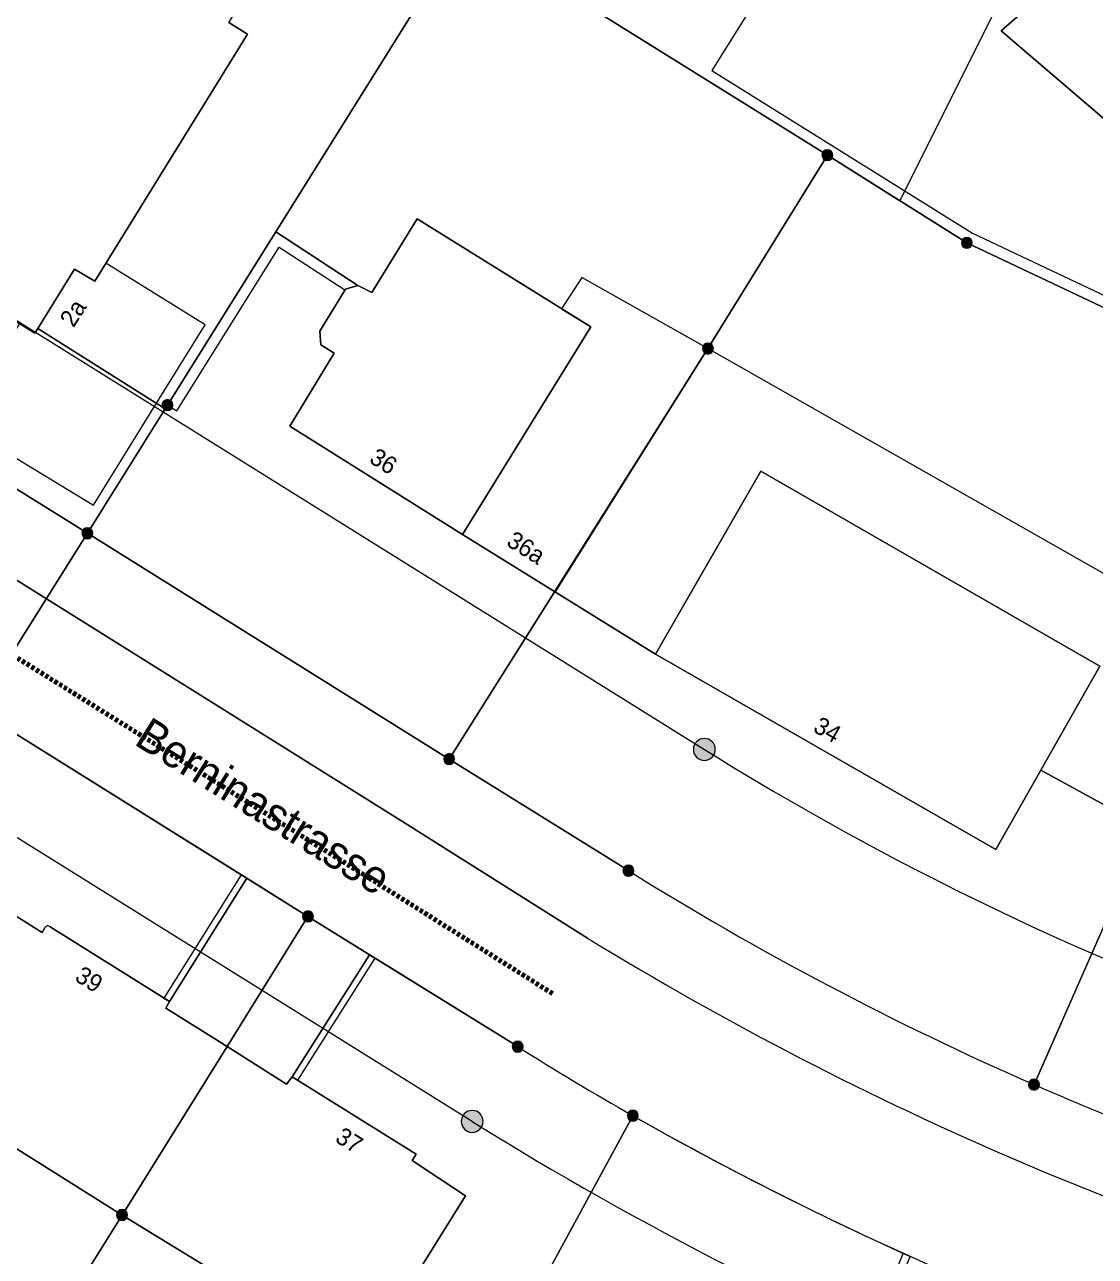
# Model space of a CAD drawing. Header units: metres. Extents: x 2683404 to 2684427, y 1250406 to 1251451.
# Drawn here: x 2683764.3 to 2683813.1, y 1250828.2 to 1250884.4 of the extents above; entities that cross this region are included whole.
import ezdxf

# ---------------------------------------------------------------- set-up
doc = ezdxf.new("R2010")
doc.units = ezdxf.units.M
doc.linetypes.add('AUSGEZOGEN', pattern=[0])
doc.linetypes.add('STRICHLINIE2_S3', pattern=[0.25, 0.15, -0.1])
for name, color, linetype, lineweight in [('0__DEFAULT_1', 8, 'AUSGEZOGEN', 18), ('100__DAV-MARKIERUNG', 5, 'AUSGEZOGEN', 13), ('16__01229', 8, 'AUSGEZOGEN', 18), ('17__01973', 8, 'AUSGEZOGEN', 13), ('24__01225', 8, 'AUSGEZOGEN', 13), ('25__01221', 8, 'AUSGEZOGEN', 13), ('29__01211', 8, 'AUSGEZOGEN', 13), ('30__01234', 8, 'AUSGEZOGEN', 13), ('35__01219', 8, 'AUSGEZOGEN', 13), ('40__01653', 8, 'AUSGEZOGEN', 13), ('41__01657', 8, 'AUSGEZOGEN', 13), ('48__01611', 8, 'AUSGEZOGEN', 13), ('55__01313', 8, 'AUSGEZOGEN', 13), ('56__01321', 8, 'AUSGEZOGEN', 13), ('84__01940', 8, 'AUSGEZOGEN', 13), ('STANDARD', 7, 'AUSGEZOGEN', 13)]:
    doc.layers.add(name, color=color, linetype=linetype, lineweight=lineweight)
doc.styles.add('ARIAL', font='arial.ttf')

# ---------------------------------------------------------------- blocks, each defined once
blk = doc.blocks.new('COMPLEXOBJECT_3')
at = {"layer": '17__01973', "color": 8, "linetype": 'AUSGEZOGEN', "lineweight": 18, "transparency": 33554687}
blk.add_line((-2482.406, -387.156), (-2521.133, -363.007), dxfattribs=at)
blk.add_arc((-2399.387, -254.007), 156.91, 238.05631, 257.83552, dxfattribs=at)
blk = doc.blocks.new('COMPLEXOBJECT_4')
at = {"layer": '17__01973', "color": 8, "linetype": 'AUSGEZOGEN', "lineweight": 18, "transparency": 33554687}
for p in [(-2510.532, -346.036), (-2471.814, -370.185)]:
    blk.add_line(p, (-2471.814, -370.185), dxfattribs=at)
blk.add_arc((-2399.374, -254.009), 136.91, 238.05491, 257.83321, dxfattribs=at)
blk = doc.blocks.new('COMPLEXOBJECT_46')
at = {"layer": '25__01221', "color": 8, "linetype": 'AUSGEZOGEN', "lineweight": 18, "transparency": 33554687}
for p, q in [((-2475.275, -375.716), (-2475.275, -375.716)), ((-2456.777, -385.475), (-2456.777, -385.475))]:
    blk.add_line(p, q, dxfattribs=at)
for points in [[(-2475.275, -375.716), (-2483.454, -370.626), (-2499.953, -360.327), (-2513.969, -351.603), (-2515.282, -346.126), (-2504.66, -329.125), (-2506.818, -327.346)], [(-2516.434, -354.17), (-2509.994, -358.201), (-2485.531, -373.509), (-2477.142, -378.795)]]:
    blk.add_lwpolyline(points, dxfattribs=at)
for centre, radius, start, end in [((-2399.251, -254.024), 143.488, 238.00583, 246.36455), ((-2397.868, -249.608), 151.571, 238.46493, 255.28854), ((-2398.519, -252.041), 145.598, 246.41368, 247.91756)]:
    blk.add_arc(centre, radius, start, end, dxfattribs=at)
blk = doc.blocks.new('COMPLEXOBJECT_53')
at = {"layer": '30__01234', "color": 8, "linetype": 'AUSGEZOGEN', "lineweight": 18, "transparency": 33554687}
for p, q in [((-2501.649, -378.286), (-2501.649, -378.286)), ((-2480.326, -383.746), (-2480.326, -383.746)), ((-2475.076, -386.896), (-2475.076, -386.896))]:
    blk.add_line(p, q, dxfattribs=at)
for points in [[(-2501.649, -378.286), (-2496.213, -381.693), (-2492.683, -376.063), (-2505.014, -368.357), (-2514.774, -362.263), (-2517.021, -365.599), (-2511.78, -368.834), (-2523.243, -387.227)], [(-2480.326, -383.746), (-2487.084, -379.551), (-2490.612, -385.118), (-2484.957, -388.647), (-2485.143, -388.947), (-2482.715, -390.549), (-2487.438, -398.143), (-2488.303, -397.614), (-2489.253, -399.082), (-2491.5, -397.634), (-2490.619, -396.176), (-2498.375, -391.427), (-2506.131, -386.548), (-2507.036, -388.025), (-2509.245, -386.605), (-2508.367, -385.128), (-2509.195, -384.58), (-2504.478, -377.008), (-2502.022, -378.543), (-2501.894, -378.332)]]:
    blk.add_lwpolyline(points, dxfattribs=at)
for centre, radius, start, end in [((-2501.757, -378.386), 0.147, 42.5988, 158.6687), ((-2398.738, -253.716), 153.508, 237.89357, 240.17891), ((-2399.661, -253.966), 152.833, 240.43246, 245.75084)]:
    blk.add_arc(centre, radius, start, end, dxfattribs=at)
blk = doc.blocks.new('COMPLEXOBJECT_65')
at = {"layer": '29__01211', "color": 8, "linetype": 'AUSGEZOGEN', "lineweight": 18, "transparency": 33554687}
blk.add_line((-2501.649, -378.286), (-2501.649, -378.286), dxfattribs=at)
for points in [[(-2501.894, -378.332), (-2502.022, -378.543), (-2504.478, -377.008), (-2509.195, -384.58), (-2508.367, -385.128), (-2509.245, -386.605), (-2507.036, -388.025), (-2506.131, -386.548)], [(-2506.131, -386.548), (-2498.375, -391.427), (-2493.575, -383.737), (-2496.379, -381.99), (-2496.213, -381.693), (-2501.649, -378.286)]]:
    blk.add_lwpolyline(points, dxfattribs=at)
blk.add_arc((-2501.757, -378.386), 0.147, 42.5988, 158.6687, dxfattribs=at)
blk = doc.blocks.new('COMPLEXOBJECT_68')
at = {"layer": '30__01234', "color": 8, "linetype": 'AUSGEZOGEN', "lineweight": 18, "transparency": 33554687}
for p, q in [((-2475.275, -375.716), (-2475.275, -375.716)), ((-2456.777, -385.475), (-2456.777, -385.475))]:
    blk.add_line(p, q, dxfattribs=at)
for points in [[(-2482.739, -332.765), (-2466.2, -343.074), (-2459.841, -347.074), (-2443.342, -354.874)], [(-2451.627, -373.772), (-2456.469, -371.133), (-2458.52, -374.748), (-2474.048, -365.838), (-2482.839, -360.375), (-2490.724, -355.44), (-2488.697, -352.113), (-2489.311, -351.732), (-2489.355, -351.102), (-2488.184, -349.19)], [(-2488.184, -349.19), (-2487.612, -349.014), (-2491.366, -346.574), (-2496.406, -354.642), (-2502.217, -350.981), (-2502.35, -351.196), (-2510.441, -346.151), (-2513.969, -351.603), (-2499.953, -360.327), (-2483.454, -370.626), (-2475.275, -375.716)]]:
    blk.add_lwpolyline(points, dxfattribs=at)
for centre, radius, start, end in [((-2399.251, -254.024), 143.488, 238.00583, 246.36455), ((-2398.519, -252.041), 145.598, 246.41368, 247.91756)]:
    blk.add_arc(centre, radius, start, end, dxfattribs=at)
blk = doc.blocks.new('COMPLEXOBJECT_78')
at = {"layer": '25__01221', "color": 8, "linetype": 'AUSGEZOGEN', "lineweight": 18, "transparency": 33554687}
for p, q in [((-2480.326, -383.746), (-2480.326, -383.746)), ((-2475.076, -386.896), (-2475.076, -386.896))]:
    blk.add_line(p, q, dxfattribs=at)
for points in [[(-2477.142, -378.795), (-2485.531, -373.509), (-2509.994, -358.201), (-2516.434, -354.17)], [(-2519.013, -359.616), (-2514.774, -362.263), (-2505.014, -368.357), (-2492.683, -376.063), (-2489.895, -377.806), (-2487.084, -379.551), (-2480.326, -383.746)]]:
    blk.add_lwpolyline(points, dxfattribs=at)
for centre, radius, start, end in [((-2397.868, -249.608), 151.571, 238.46493, 255.28854), ((-2398.738, -253.716), 153.508, 237.89357, 240.17891), ((-2399.661, -253.966), 152.833, 240.43246, 245.75084)]:
    blk.add_arc(centre, radius, start, end, dxfattribs=at)
blk = doc.blocks.new('COMPLEXOBJECT_91')
at = {"layer": '48__01611', "color": 8, "linetype": 'AUSGEZOGEN', "lineweight": 18, "transparency": 33554687}
for p, q in [((-2480.326, -383.746), (-2480.326, -383.746)), ((-2475.076, -386.896), (-2475.076, -386.896))]:
    blk.add_line(p, q, dxfattribs=at)
for points in [[(-2480.326, -383.746), (-2489.895, -377.806), (-2493.575, -383.737), (-2498.375, -391.427)], [(-2498.375, -391.427), (-2508.335, -407.378), (-2491.856, -416.447), (-2491.296, -416.757), (-2475.076, -386.896)]]:
    blk.add_lwpolyline(points, dxfattribs=at)
blk.add_arc((-2398.738, -253.716), 153.508, 237.89357, 240.17891, dxfattribs=at)
blk = doc.blocks.new('COMPLEXOBJECT_92')
at = {"layer": '48__01611', "color": 8, "linetype": 'AUSGEZOGEN', "lineweight": 18, "transparency": 33554687}
blk.add_line((-2459.318, -394.675), (-2459.318, -394.675), dxfattribs=at)
blk.add_lwpolyline([(-2475.076, -386.896), (-2491.296, -416.757), (-2473.139, -426.766), (-2465.316, -408.533), (-2461.768, -400.265), (-2459.318, -394.675)], dxfattribs=at)
blk.add_arc((-2399.626, -253.906), 152.902, 240.43216, 247.02097, dxfattribs=at)
blk = doc.blocks.new('COMPLEXOBJECT_102')
at = {"layer": '48__01611', "color": 8, "linetype": 'AUSGEZOGEN', "lineweight": 18, "transparency": 33554687}
for p, q in [((-2475.275, -375.716), (-2475.275, -375.716)), ((-2480.326, -383.746), (-2480.326, -383.746)), ((-2456.777, -385.475), (-2456.777, -385.475))]:
    blk.add_line(p, q, dxfattribs=at)
blk.add_lwpolyline([(-2475.275, -375.716), (-2483.454, -370.626), (-2499.953, -360.327), (-2513.969, -351.603), (-2515.282, -346.126), (-2526.074, -363.427), (-2519.013, -359.616), (-2505.014, -368.357), (-2489.895, -377.806), (-2480.326, -383.746)], dxfattribs=at)
for centre, radius, start, end in [((-2399.251, -254.024), 143.488, 238.00583, 246.36455), ((-2398.738, -253.716), 153.508, 237.89357, 240.17891), ((-2398.519, -252.041), 145.598, 246.41368, 247.91756), ((-2399.626, -253.906), 152.902, 240.43216, 247.02097)]:
    blk.add_arc(centre, radius, start, end, dxfattribs=at)
blk = doc.blocks.new('COMPLEXOBJECT_103')
at = {"layer": '48__01611', "color": 8, "linetype": 'AUSGEZOGEN', "lineweight": 18, "transparency": 33554687}
blk.add_lwpolyline([(-2475.855, -303.603), (-2494.218, -319.614), (-2482.739, -332.765), (-2466.2, -343.074), (-2459.841, -347.074), (-2443.342, -354.874), (-2431.224, -360.603), (-2422.95, -343.063), (-2428.639, -340.343), (-2427.259, -337.023), (-2453.323, -321.749)], dxfattribs=at)
blk = doc.blocks.new('COMPLEXOBJECT_105')
at = {"layer": '48__01611', "color": 8, "linetype": 'AUSGEZOGEN', "lineweight": 18, "transparency": 33554687}
blk.add_line((-2456.777, -385.475), (-2456.777, -385.475), dxfattribs=at)
blk.add_lwpolyline([(-2435.729, -392.824), (-2428.475, -364.703), (-2427.834, -362.203), (-2431.224, -360.603), (-2443.342, -354.874), (-2447.954, -365.424), (-2456.777, -385.475)], dxfattribs=at)
for centre, radius, start, end in [((-2398.519, -252.041), 145.598, 246.41368, 247.91756), ((-2398.949, -253.821), 143.787, 247.80967, 255.17926)]:
    blk.add_arc(centre, radius, start, end, dxfattribs=at)
blk = doc.blocks.new('COMPLEXOBJECT_106')
at = {"layer": '48__01611', "color": 8, "linetype": 'AUSGEZOGEN', "lineweight": 18, "transparency": 33554687}
for p, q in [((-2456.777, -385.475), (-2447.954, -365.424)), ((-2475.275, -375.716), (-2475.275, -375.716))]:
    blk.add_line(p, q, dxfattribs=at)
blk.add_lwpolyline([(-2447.954, -365.424), (-2443.342, -354.874), (-2459.841, -347.074), (-2466.2, -343.074), (-2471.652, -351.895), (-2483.454, -370.626), (-2475.275, -375.716)], dxfattribs=at)
blk.add_arc((-2399.251, -254.024), 143.488, 238.00583, 246.36455, dxfattribs=at)
blk = doc.blocks.new('COMPLEXOBJECT_133')
at = {"layer": '84__01940', "color": 8, "linetype": 'AUSGEZOGEN', "lineweight": 18, "transparency": 33554687}
blk.add_lwpolyline([(-2545.819, -427.887), (-2532.977, -413.558), (-2531.082, -411.467), (-2523.184, -400.448), (-2522.824, -399.398), (-2520.933, -393.897), (-2505.014, -368.357), (-2499.953, -360.327), (-2496.302, -354.476), (-2482.739, -332.765), (-2466.2, -343.074), (-2462.896, -345.152), (-2457.084, -333.528)], dxfattribs=at)
blk = doc.blocks.new('COMPLEXOBJECT_134')
at = {"layer": '84__01940', "color": 8, "linetype": 'AUSGEZOGEN', "lineweight": 18, "transparency": 33554687}
blk.add_lwpolyline([(-2457.084, -333.528), (-2462.896, -345.152), (-2466.2, -343.074), (-2482.739, -332.765), (-2496.302, -354.476), (-2499.953, -360.327), (-2505.014, -368.357), (-2520.933, -393.897), (-2522.824, -399.398), (-2523.184, -400.448), (-2531.082, -411.467), (-2532.977, -413.558)], dxfattribs=at)
blk = doc.blocks.new('EYYYMANN', base_point=(2679.73, 1246.518))
at = {"layer": 'STANDARD', "linetype": 'AUSGEZOGEN', "lineweight": -3, "transparency": 33554687}
blk.add_hatch(color=7, dxfattribs=at).paths.add_polyline_path([(0.268, 1246517.887), (0.225, 1246517.93), (0.175, 1246517.965), (0.12, 1246517.991), (0.061, 1246518.007), (0, 1246518.012), (-0.061, 1246518.007), (-0.12, 1246517.991), (-0.175, 1246517.965), (-0.225, 1246517.93), (-0.268, 1246517.887), (-0.303, 1246517.837), (-0.329, 1246517.782), (-0.345, 1246517.723), (-0.35, 1246517.662), (-0.345, 1246517.601), (-0.329, 1246517.542), (-0.303, 1246517.487), (-0.268, 1246517.437), (-0.225, 1246517.394), (-0.175, 1246517.359), (-0.12, 1246517.333), (-0.061, 1246517.317), (0, 1246517.312), (0.061, 1246517.317), (0.12, 1246517.333), (0.175, 1246517.359), (0.225, 1246517.394), (0.268, 1246517.437), (0.303, 1246517.487), (0.329, 1246517.542), (0.345, 1246517.601), (0.35, 1246517.662), (0.345, 1246517.723), (0.329, 1246517.782), (0.303, 1246517.837)])
at = {"layer": '0__DEFAULT_1', "color": 8, "linetype": 'AUSGEZOGEN', "lineweight": 18, "transparency": 33554687}
for start, end in [(90, 270), (270, 90)]:
    blk.add_arc((0, 1246517.662), 0.35, start, end, dxfattribs=at)

msp = doc.modelspace()

# ---------------------------------------------------------------- linework, layer by layer
at = {"layer": '100__DAV-MARKIERUNG', "color": 5, "linetype": 'STRICHLINIE2_S3', "lineweight": 100, "transparency": 33554687}
msp.add_lwpolyline([(2683788.348, 1250840.196), (2683779.963, 1250845.479), (2683755.504, 1250860.784)], dxfattribs=at)
at = {"layer": '24__01225', "color": 8, "linetype": 'AUSGEZOGEN', "lineweight": 18, "transparency": 33554687}
for points in [[(2683823.743, 1250866.648), (2683807.244, 1250874.448), (2683800.885, 1250878.448), (2683784.346, 1250888.757)], [(2683773.584, 1250884.506), (2683774.43, 1250883.964), (2683767.463, 1250872.705), (2683766.544, 1250873.247), (2683766.544, 1250873.247), (2683764.868, 1250870.541), (2683770.679, 1250866.88), (2683775.719, 1250874.948), (2683779.473, 1250872.508), (2683780.102, 1250872.183), (2683782.178, 1250875.549), (2683790.089, 1250870.614), (2683784.246, 1250861.147), (2683793.037, 1250855.684), (2683797.854, 1250864.031), (2683813.305, 1250855.13), (2683810.616, 1250850.389), (2683815.458, 1250847.75)]]:
    msp.add_lwpolyline(points, dxfattribs=at)
msp.add_lwpolyline([(2683774.402, 1250845.459), (2683770.872, 1250839.829), (2683770.706, 1250839.532), (2683773.51, 1250837.785), (2683776.214, 1250836.061), (2683776.473, 1250836.404), (2683780.001, 1250841.971), (2683777.19, 1250843.716), (2683774.402, 1250845.459)], close=True, dxfattribs=at)
at = {"layer": '29__01211', "color": 8, "linetype": 'AUSGEZOGEN', "lineweight": 18, "transparency": 33554687}
for points in [[(2683835.166, 1250883.176), (2683824.149, 1250889.63), (2683824.919, 1250890.914), (2683819.922, 1250893.845), (2683815.898, 1250890.325), (2683808.804, 1250884.119), (2683819.438, 1250875.029), (2683832.693, 1250872.587), (2683833.462, 1250875.881), (2683835.166, 1250883.176)], [(2683756.644, 1250875.371), (2683764.735, 1250870.326), (2683764.868, 1250870.541), (2683766.544, 1250873.247), (2683767.463, 1250872.705), (2683774.43, 1250883.964), (2683773.584, 1250884.506), (2683775.389, 1250887.408), (2683767.267, 1250892.515), (2683756.543, 1250875.488), (2683756.644, 1250875.371)], [(2683779.473, 1250872.508), (2683778.901, 1250872.332), (2683777.73, 1250870.42), (2683777.774, 1250869.79), (2683778.388, 1250869.409), (2683776.361, 1250866.082), (2683784.246, 1250861.147), (2683790.089, 1250870.614), (2683782.178, 1250875.549), (2683780.102, 1250872.183), (2683779.473, 1250872.508)], [(2683793.037, 1250855.684), (2683808.565, 1250846.774), (2683810.616, 1250850.389), (2683813.305, 1250855.13), (2683797.854, 1250864.031), (2683793.037, 1250855.684)], [(2683782.128, 1250832.875), (2683776.473, 1250836.404), (2683776.214, 1250836.061), (2683773.51, 1250837.785), (2683768.71, 1250830.095), (2683776.466, 1250825.346), (2683775.585, 1250823.888), (2683777.832, 1250822.44), (2683778.782, 1250823.908), (2683779.647, 1250823.379), (2683784.37, 1250830.973), (2683781.942, 1250832.575), (2683782.128, 1250832.875)]]:
    msp.add_lwpolyline(points, close=True, dxfattribs=at)
at = {"layer": '30__01234', "color": 8, "linetype": 'AUSGEZOGEN', "lineweight": 18, "transparency": 33554687}
msp.add_lwpolyline([(2683824.149, 1250889.63), (2683835.166, 1250883.176), (2683833.462, 1250875.881), (2683832.693, 1250872.587), (2683819.438, 1250875.029), (2683808.804, 1250884.119), (2683815.898, 1250890.325), (2683819.922, 1250893.845), (2683824.919, 1250890.914), (2683824.149, 1250889.63)], close=True, dxfattribs=at)
at = {"layer": '48__01611', "color": 8, "linetype": 'AUSGEZOGEN', "lineweight": 18, "transparency": 33554687}
for points in [[(2683770.783, 1250867.046), (2683784.346, 1250888.757), (2683772.867, 1250901.908), (2683762.425, 1250892.397), (2683751.803, 1250875.396), (2683753.116, 1250869.919), (2683767.132, 1250861.195), (2683770.783, 1250867.046)], [(2683784.346, 1250888.757), (2683770.783, 1250867.046), (2683767.132, 1250861.195), (2683783.631, 1250850.896), (2683795.433, 1250869.627), (2683800.885, 1250878.448), (2683784.346, 1250888.757)], [(2683746.152, 1250827.625), (2683744.261, 1250822.124), (2683751.772, 1250818.054), (2683758.75, 1250814.144), (2683768.71, 1250830.095), (2683773.51, 1250837.785), (2683777.19, 1250843.716), (2683762.071, 1250853.165), (2683746.152, 1250827.625)]]:
    msp.add_lwpolyline(points, close=True, dxfattribs=at)
at = {"layer": '55__01313', "color": 8, "linetype": 'AUSGEZOGEN', "lineweight": 18, "transparency": 33554687}
for points in [[(2683771.207, 1250866.781), (2683775.874, 1250874.252), (2683778.88, 1250872.298), (2683778.901, 1250872.332), (2683779.473, 1250872.508), (2683775.719, 1250874.948), (2683770.783, 1250867.046), (2683771.207, 1250866.781)], [(2683770.872, 1250839.829), (2683774.402, 1250845.459), (2683774.148, 1250845.617), (2683770.618, 1250839.988), (2683770.872, 1250839.829)], [(2683776.727, 1250836.245), (2683780.256, 1250841.813), (2683780.001, 1250841.971), (2683776.473, 1250836.404), (2683776.727, 1250836.245)], [(2683802.488, 1250822.949), (2683804.655, 1250828.208), (2683804.336, 1250828.352), (2683802.167, 1250823.088), (2683802.488, 1250822.949)]]:
    msp.add_lwpolyline(points, close=True, dxfattribs=at)
at = {"layer": '56__01321', "color": 8, "linetype": 'AUSGEZOGEN', "lineweight": 18, "transparency": 33554687}
for points in [[(2683819.438, 1250875.029), (2683808.804, 1250884.119), (2683815.898, 1250890.325), (2683810.442, 1250896.56), (2683800.772, 1250888.112), (2683799.47, 1250888.48), (2683795.615, 1250882.312), (2683807.499, 1250874.886), (2683847.166, 1250856.137), (2683849.775, 1250861.668), (2683841.66, 1250865.002), (2683844.665, 1250871.378), (2683841.041, 1250871.877), (2683833.462, 1250875.881), (2683832.693, 1250872.587), (2683819.438, 1250875.029)], [(2683770.288, 1250867.126), (2683772.505, 1250870.708), (2683767.966, 1250873.518), (2683767.463, 1250872.705), (2683766.544, 1250873.247), (2683764.735, 1250870.326), (2683764.036, 1250870.762), (2683761.198, 1250866.258), (2683767.409, 1250862.474), (2683770.288, 1250867.126)], [(2683788.461, 1250858.528), (2683795.433, 1250869.627), (2683789.687, 1250872.867), (2683788.758, 1250871.444), (2683790.089, 1250870.614), (2683784.246, 1250861.147), (2683788.461, 1250858.528)], [(2683793.037, 1250855.684), (2683797.854, 1250864.031), (2683813.305, 1250855.13), (2683810.616, 1250850.389), (2683815.458, 1250847.75), (2683819.15, 1250856.142), (2683795.433, 1250869.627), (2683788.461, 1250858.528), (2683793.037, 1250855.684)]]:
    msp.add_lwpolyline(points, close=True, dxfattribs=at)

# ---------------------------------------------------------------- block references
at = {"layer": '17__01973', "color": 8, "linetype": 'AUSGEZOGEN', "lineweight": 18, "transparency": 33554687}
for name in ['COMPLEXOBJECT_4', 'COMPLEXOBJECT_3']:
    msp.add_blockref(name, (2686267.085, 1251221.522), dxfattribs=at)
at = {"layer": '17__01973', "color": 8, "linetype": 'AUSGEZOGEN', "lineweight": 18, "transparency": 33554687, "xscale": 1.4285714286, "yscale": 1.4285714286, "zscale": 0.0001}
for p in [(2687623.457, -528107.441), (2687612.865, -528124.412)]:
    msp.add_blockref('EYYYMANN', p, dxfattribs=at)
at = {"layer": '25__01221', "color": 8, "linetype": 'AUSGEZOGEN', "lineweight": 18, "transparency": 33554687}
for name in ['COMPLEXOBJECT_46', 'COMPLEXOBJECT_78']:
    msp.add_blockref(name, (2686267.085, 1251221.522), dxfattribs=at)
at = {"layer": '29__01211', "color": 8, "linetype": 'AUSGEZOGEN', "lineweight": 18, "transparency": 33554687}
msp.add_blockref('COMPLEXOBJECT_65', (2686267.085, 1251221.522), dxfattribs=at)
at = {"layer": '30__01234', "color": 8, "linetype": 'AUSGEZOGEN', "lineweight": 18, "transparency": 33554687}
for name in ['COMPLEXOBJECT_68', 'COMPLEXOBJECT_53']:
    msp.add_blockref(name, (2686267.085, 1251221.522), dxfattribs=at)
at = {"layer": '40__01653', "color": 8, "linetype": 'AUSGEZOGEN', "lineweight": 18, "transparency": 33554687, "xscale": 0.7142857143000001, "yscale": 0.7142857143000001, "zscale": 5e-05}
for p in [(2685714.978, 361399.059), (2685721.337, 361395.059), (2685709.526, 361390.238), (2685684.876, 361387.657), (2685681.225, 361381.806), (2685697.724, 361371.507), (2685705.903, 361366.417), (2685691.283, 361364.327), (2685700.852, 361358.387), (2685724.401, 361356.658), (2685706.102, 361355.237), (2685682.803, 361350.706)]:
    msp.add_blockref('EYYYMANN', p, dxfattribs=at)
at = {"layer": '41__01657', "color": 8, "linetype": 'AUSGEZOGEN', "lineweight": 18, "transparency": 33554687, "xscale": 0.142857142855, "yscale": 0.142857142855, "zscale": 5e-05}
msp.add_blockref('EYYYMANN', (2684156.329, 1072941.907), dxfattribs=at)
at = {"layer": '48__01611', "color": 8, "linetype": 'AUSGEZOGEN', "lineweight": 18, "transparency": 33554687}
for name in ['COMPLEXOBJECT_103', 'COMPLEXOBJECT_106', 'COMPLEXOBJECT_102', 'COMPLEXOBJECT_105', 'COMPLEXOBJECT_91', 'COMPLEXOBJECT_92']:
    msp.add_blockref(name, (2686267.085, 1251221.522), dxfattribs=at)
at = {"layer": '84__01940', "color": 8, "linetype": 'AUSGEZOGEN', "lineweight": 18, "transparency": 33554687}
for name in ['COMPLEXOBJECT_134', 'COMPLEXOBJECT_133']:
    msp.add_blockref(name, (2686267.085, 1251221.522), dxfattribs=at)

# ---------------------------------------------------------------- texts
at = {"layer": '16__01229', "color": 8, "linetype": 'AUSGEZOGEN', "lineweight": 13, "transparency": 33554687, "insert": (2683769.194, 1250851.576), "char_height": 1.5, "width": 13.91523, "attachment_point": 7, "rotation": 327.96, "style": 'ARIAL'}
msp.add_mtext('\\W0.94;Berninastrasse', dxfattribs=at)
at = {"layer": '35__01219', "color": 8, "linetype": 'AUSGEZOGEN', "lineweight": 13, "transparency": 33554687, "char_height": 0.8, "attachment_point": 7, "style": 'ARIAL'}
for s, insert, width, rotation in [('\\W0.94;2a', (2683766.508, 1250870.539), 1.55405, 57.78), ('\\W0.94;36', (2683779.931, 1250864.448), 1.55405, 327.96), ('\\W0.94;36a', (2683786.187, 1250860.66), 2.14432, 327.96), ('\\W0.94;34', (2683800.177, 1250852.173), 1.55405, 330.03), ('\\W0.94;39', (2683766.5, 1250840.81), 1.55405, 327.96), ('\\W0.93;37', (2683778.375, 1250833.459), 1.53752, 327.96)]:
    msp.add_mtext(s, dxfattribs=dict(at, insert=insert, width=width, rotation=rotation))

doc.saveas('drawing.dxf')
